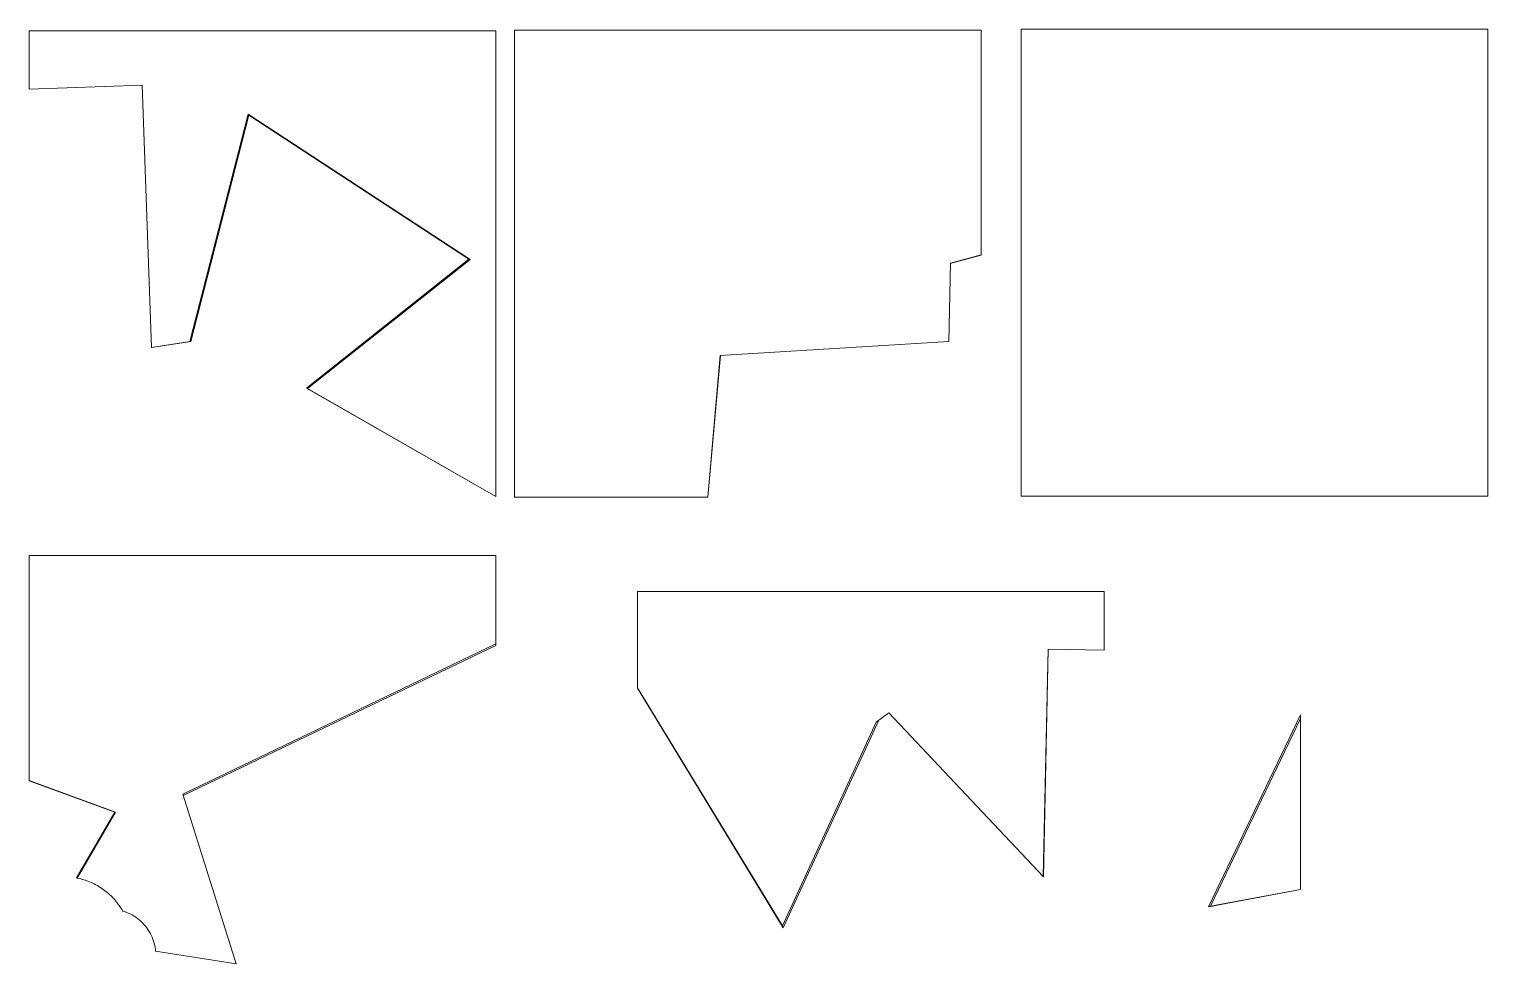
# Model space of a CAD drawing. Header units: inches. Extents: x -14.2 to 77.8, y 0.9 to 59.8.
import ezdxf

# ---------------------------------------------------------------- set-up
doc = ezdxf.new("R2010")
doc.units = ezdxf.units.IN
doc.header["$MEASUREMENT"] = 0

msp = doc.modelspace()

# ---------------------------------------------------------------- linework, layer by layer
at = {"color": 7, "linetype": 'Continuous', "lineweight": 15}
for p, q in [((48.39, 30.385), (48.39, 59.835)), ((48.39, 59.835), (77.84, 59.835)), ((77.84, 59.835), (77.84, 30.385)), ((-14.214, 56.047), (-14.214, 59.74)), ((-14.214, 59.74), (15.236, 59.74)), ((15.236, 59.74), (15.236, 30.367)), ((16.413, 59.77), (45.863, 59.77)), ((16.413, 30.32), (16.413, 59.77)), ((45.863, 59.77), (45.863, 45.603)), ((-7.075, 56.313), (-14.214, 56.047)), ((-7.075, 56.313), (-6.489, 39.765)), ((-4.07, 40.145), (-0.402, 54.468)), ((-4.014, 40.14), (-0.358, 54.413)), ((13.607, 45.31), (-0.402, 54.468)), ((-0.358, 54.413), (-0.402, 54.468)), ((13.54, 45.327), (-0.358, 54.413)), ((3.295, 37.195), (13.54, 45.327)), ((3.359, 37.176), (13.607, 45.31)), ((13.54, 45.327), (13.607, 45.31)), ((45.863, 45.58), (43.919, 45.053)), ((45.863, 45.603), (43.92, 45.076)), ((45.863, 45.58), (45.863, 45.603)), ((43.92, 45.076), (43.832, 40.133)), ((-4.07, 40.145), (-6.489, 39.765)), ((-6.489, 39.765), (-6.482, 39.752)), ((-4.014, 40.14), (-6.482, 39.752)), ((-4.014, 40.14), (-4.07, 40.145)), ((43.832, 40.133), (29.393, 39.259)), ((29.393, 39.259), (28.607, 30.32)), ((29.405, 39.26), (28.619, 30.32)), ((3.295, 37.195), (3.359, 37.176)), ((15.236, 30.35), (3.295, 37.195)), ((15.236, 30.367), (3.359, 37.176)), ((77.84, 30.385), (48.39, 30.385)), ((15.236, 30.35), (15.236, 30.367)), ((28.607, 30.32), (16.413, 30.32)), ((28.607, 30.32), (28.619, 30.32)), ((-14.214, 12.437), (-14.214, 26.644)), ((-14.214, 26.644), (15.236, 26.644)), ((15.236, 26.644), (15.236, 21.072)), ((24.17, 18.294), (24.17, 24.375)), ((24.17, 24.375), (53.62, 24.375)), ((53.62, 24.375), (53.62, 20.673)), ((15.236, 21.072), (-4.519, 11.588)), ((15.236, 20.969), (-4.491, 11.499)), ((15.236, 20.969), (15.236, 21.072)), ((50.086, 20.732), (49.783, 6.39)), ((50.093, 20.732), (49.79, 6.361)), ((53.62, 20.673), (50.086, 20.732)), ((24.17, 18.294), (24.17, 18.264)), ((33.324, 3.273), (24.17, 18.294)), ((33.377, 3.154), (24.17, 18.264)), ((40.046, 16.718), (39.236, 16.135)), ((49.79, 6.361), (40.034, 16.709)), ((49.783, 6.39), (40.046, 16.718)), ((60.216, 4.482), (66.014, 16.593)), ((66.014, 16.365), (66.014, 16.593)), ((33.324, 3.273), (39.236, 16.135)), ((33.377, 3.154), (39.397, 16.251)), ((60.339, 4.511), (66.014, 16.365)), ((66.014, 16.365), (66.014, 5.567)), ((-8.766, 10.45), (-14.214, 12.437)), ((-14.214, 12.437), (-14.214, 12.42)), ((-8.815, 10.451), (-14.214, 12.42)), ((-4.519, 11.588), (-1.148, 0.885)), ((-8.815, 10.451), (-11.228, 6.307)), ((-8.766, 10.45), (-11.183, 6.297)), ((-8.766, 10.45), (-8.815, 10.451)), ((49.79, 6.361), (49.783, 6.39)), ((66.014, 5.562), (60.216, 4.482)), ((66.014, 5.567), (60.339, 4.511)), ((66.014, 5.562), (66.014, 5.567)), ((60.339, 4.511), (60.216, 4.482)), ((33.324, 3.273), (33.377, 3.154)), ((-1.148, 0.885), (-6.239, 1.685))]:
    msp.add_line(p, q, dxfattribs=at)
msp.add_open_spline([(-11.183, 6.297), (-11.198, 6.301), (-11.213, 6.304), (-11.228, 6.307)], degree=3, dxfattribs=at)
for points, knots in [([(-8.315, 4.215), (-8.368, 4.311), (-8.575, 4.652), (-9.018, 5.185), (-9.707, 5.728), (-10.443, 6.097), (-10.952, 6.248), (-11.183, 6.297)], [0.1220648, 0.1220648, 0.1220648, 0.1220648, 0.1963495, 0.3926991, 0.5890486, 0.7853982, 0.9423354, 0.9423354, 0.9423354, 0.9423354]), ([(-6.239, 1.685), (-6.242, 1.716), (-6.281, 2.11), (-6.515, 2.847), (-7.217, 3.711), (-7.897, 4.09), (-8.281, 4.205), (-8.315, 4.215)], [1.14458, 1.14458, 1.14458, 1.14458, 1.178097, 1.570796, 1.963495, 2.356194, 2.394532, 2.394532, 2.394532, 2.394532])]:
    msp.add_open_spline(points, degree=3, knots=knots, dxfattribs=at)

doc.saveas('drawing.dxf')
